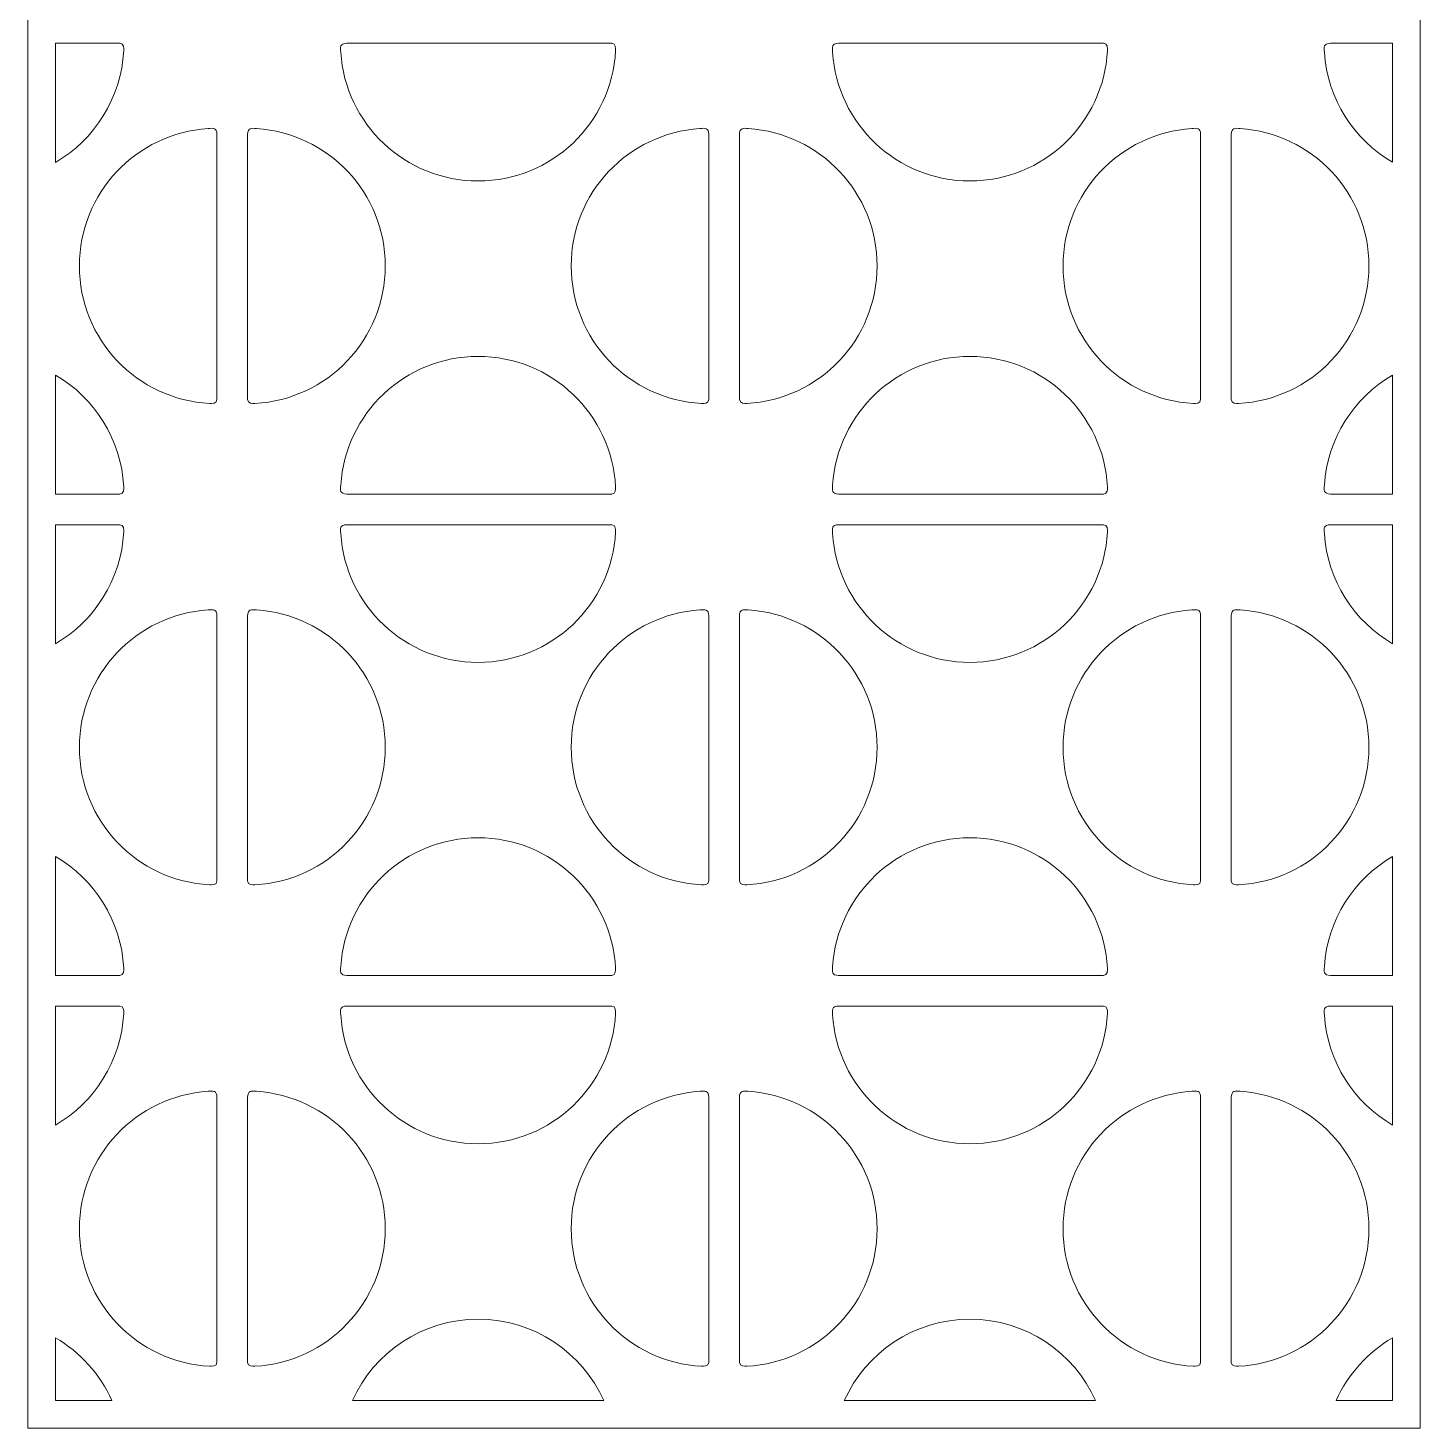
# Model space of a CAD drawing. Header units: centimetres. Extents: x -8.8 to 8, y -6.8 to 8.5.
# Drawn here: x -8.85 to -1.25, y -6.77 to 0.87 of the extents above; entities that cross this region are included whole.
import ezdxf

# ---------------------------------------------------------------- set-up
doc = ezdxf.new("R2010")
doc.units = ezdxf.units.CM
doc.header["$MEASUREMENT"] = 0
doc.layers.add('layer 1', color=7, linetype='Continuous')

msp = doc.modelspace()

# ---------------------------------------------------------------- linework, layer by layer
at = {"layer": 'layer 1', "color": 177, "lineweight": 9}
for points, knots in [([(-8.84847, 8.5064), (-8.84847, 8.5064), (-1.25294, 8.5064), (-1.25294, 8.5064), (-1.25294, 8.5064), (-1.25294, 8.5064), (-1.25294, -6.76726), (-1.25294, -6.76726), (-1.25294, -6.76726), (-1.25294, -6.76726), (-8.84847, -6.76726), (-8.84847, -6.76726), (-8.84847, -6.76726), (-8.84847, -6.76726), (-8.84847, 8.5064), (-8.84847, 8.5064)], [0, 0, 0, 0, 0.2, 0.2, 0.2, 0.2, 0.4, 0.4, 0.4, 0.4, 0.6, 0.6, 0.6, 0.6, 1, 1, 1, 1]), ([(-8.69868, 0.78599), (-8.69868, 0.78599), (-8.34706, 0.78599), (-8.34706, 0.78599), (-8.34706, 0.78599), (-8.32409, 0.78599), (-8.32539, 0.7565), (-8.32608, 0.74623), (-8.32608, 0.74623), (-8.33969, 0.4858), (-8.48601, 0.26046), (-8.69868, 0.13659), (-8.69868, 0.13659), (-8.69868, 0.13659), (-8.69868, 0.78599), (-8.69868, 0.78599)], [0, 0, 0, 0, 0.2, 0.2, 0.2, 0.2, 0.4, 0.4, 0.4, 0.4, 0.6, 0.6, 0.6, 0.6, 1, 1, 1, 1]), ([(-6.39232, 0.78599), (-6.39232, 0.78599), (-5.66335, 0.78599), (-5.66335, 0.78599), (-5.66335, 0.78599), (-5.64038, 0.78599), (-5.64168, 0.7565), (-5.64237, 0.74623), (-5.64237, 0.74623), (-5.66306, 0.35001), (-5.99096, 0.03498), (-6.39232, 0.03498), (-6.39232, 0.03498), (-6.79083, 0.03498), (-7.11692, 0.34553), (-7.1418, 0.73777), (-7.1418, 0.73777), (-7.14404, 0.76438), (-7.14756, 0.78551), (-7.10879, 0.78599), (-7.10879, 0.78599), (-7.10879, 0.78599), (-6.39232, 0.78599), (-6.39232, 0.78599)], [0, 0, 0, 0, 0.1428571, 0.1428571, 0.1428571, 0.1428571, 0.2857143, 0.2857143, 0.2857143, 0.2857143, 0.4285714, 0.4285714, 0.4285714, 0.4285714, 0.5714286, 0.5714286, 0.5714286, 0.5714286, 0.7142857, 0.7142857, 0.7142857, 0.7142857, 1, 1, 1, 1]), ([(-3.7086, 0.78599), (-3.7086, 0.78599), (-2.97963, 0.78599), (-2.97963, 0.78599), (-2.97963, 0.78599), (-2.95666, 0.78599), (-2.95796, 0.7565), (-2.95866, 0.74623), (-2.95866, 0.74623), (-2.97935, 0.35001), (-3.30725, 0.03498), (-3.7086, 0.03498), (-3.7086, 0.03498), (-4.10711, 0.03498), (-4.4332, 0.34553), (-4.45809, 0.73777), (-4.45809, 0.73777), (-4.46033, 0.76438), (-4.46384, 0.78551), (-4.42508, 0.78599), (-4.42508, 0.78599), (-4.42508, 0.78599), (-3.7086, 0.78599), (-3.7086, 0.78599)], [0, 0, 0, 0, 0.1428571, 0.1428571, 0.1428571, 0.1428571, 0.2857143, 0.2857143, 0.2857143, 0.2857143, 0.4285714, 0.4285714, 0.4285714, 0.4285714, 0.5714286, 0.5714286, 0.5714286, 0.5714286, 0.7142857, 0.7142857, 0.7142857, 0.7142857, 1, 1, 1, 1]), ([(-1.40273, 0.13687), (-1.61284, 0.25946), (-1.75809, 0.48112), (-1.77438, 0.73777), (-1.77438, 0.73777), (-1.77662, 0.76438), (-1.78013, 0.78551), (-1.74136, 0.78599), (-1.74136, 0.78599), (-1.74136, 0.78599), (-1.40273, 0.78599), (-1.40273, 0.78599), (-1.40273, 0.78599), (-1.40273, 0.78599), (-1.40273, 0.13687), (-1.40273, 0.13687)], [0, 0, 0, 0, 0.2, 0.2, 0.2, 0.2, 0.4, 0.4, 0.4, 0.4, 0.6, 0.6, 0.6, 0.6, 1, 1, 1, 1]), ([(-7.81721, -0.42845), (-7.81721, -0.42845), (-7.81721, -1.15742), (-7.81721, -1.15742), (-7.81721, -1.15742), (-7.81721, -1.18039), (-7.8467, -1.17909), (-7.85697, -1.17839), (-7.85697, -1.17839), (-8.25319, -1.1577), (-8.56822, -0.8298), (-8.56822, -0.42845), (-8.56822, -0.42845), (-8.56822, -0.02994), (-8.25766, 0.29615), (-7.86542, 0.32104), (-7.86542, 0.32104), (-7.83882, 0.32328), (-7.81769, 0.32679), (-7.81721, 0.28802), (-7.81721, 0.28802), (-7.81721, 0.28802), (-7.81721, -0.42845), (-7.81721, -0.42845)], [0, 0, 0, 0, 0.1428571, 0.1428571, 0.1428571, 0.1428571, 0.2857143, 0.2857143, 0.2857143, 0.2857143, 0.4285714, 0.4285714, 0.4285714, 0.4285714, 0.5714286, 0.5714286, 0.5714286, 0.5714286, 0.7142857, 0.7142857, 0.7142857, 0.7142857, 1, 1, 1, 1]), ([(-7.65005, -0.42845), (-7.65005, -0.42845), (-7.65005, -1.15742), (-7.65005, -1.15742), (-7.65005, -1.15742), (-7.65005, -1.18039), (-7.62056, -1.17909), (-7.61029, -1.17839), (-7.61029, -1.17839), (-7.21407, -1.1577), (-6.89904, -0.8298), (-6.89904, -0.42845), (-6.89904, -0.42845), (-6.89904, -0.02994), (-7.2096, 0.29615), (-7.60184, 0.32104), (-7.60184, 0.32104), (-7.62843, 0.32328), (-7.64958, 0.32679), (-7.65005, 0.28802), (-7.65005, 0.28802), (-7.65005, 0.28802), (-7.65005, -0.42845), (-7.65005, -0.42845)], [0, 0, 0, 0, 0.1428571, 0.1428571, 0.1428571, 0.1428571, 0.2857143, 0.2857143, 0.2857143, 0.2857143, 0.4285714, 0.4285714, 0.4285714, 0.4285714, 0.5714286, 0.5714286, 0.5714286, 0.5714286, 0.7142857, 0.7142857, 0.7142857, 0.7142857, 1, 1, 1, 1]), ([(-5.1335, -0.42845), (-5.1335, -0.42845), (-5.1335, -1.15742), (-5.1335, -1.15742), (-5.1335, -1.15742), (-5.1335, -1.18039), (-5.16298, -1.17909), (-5.17325, -1.17839), (-5.17325, -1.17839), (-5.56948, -1.1577), (-5.8845, -0.8298), (-5.8845, -0.42845), (-5.8845, -0.42845), (-5.8845, -0.02994), (-5.57395, 0.29615), (-5.18171, 0.32104), (-5.18171, 0.32104), (-5.15511, 0.32328), (-5.13397, 0.32679), (-5.1335, 0.28802), (-5.1335, 0.28802), (-5.1335, 0.28802), (-5.1335, -0.42845), (-5.1335, -0.42845)], [0, 0, 0, 0, 0.1428571, 0.1428571, 0.1428571, 0.1428571, 0.2857143, 0.2857143, 0.2857143, 0.2857143, 0.4285714, 0.4285714, 0.4285714, 0.4285714, 0.5714286, 0.5714286, 0.5714286, 0.5714286, 0.7142857, 0.7142857, 0.7142857, 0.7142857, 1, 1, 1, 1]), ([(-4.96634, -0.42845), (-4.96634, -0.42845), (-4.96634, -1.15742), (-4.96634, -1.15742), (-4.96634, -1.15742), (-4.96634, -1.18039), (-4.93685, -1.17909), (-4.92658, -1.17839), (-4.92658, -1.17839), (-4.53036, -1.1577), (-4.21533, -0.8298), (-4.21533, -0.42845), (-4.21533, -0.42845), (-4.21533, -0.02994), (-4.52588, 0.29615), (-4.91812, 0.32104), (-4.91812, 0.32104), (-4.94472, 0.32328), (-4.96586, 0.32679), (-4.96634, 0.28802), (-4.96634, 0.28802), (-4.96634, 0.28802), (-4.96634, -0.42845), (-4.96634, -0.42845)], [0, 0, 0, 0, 0.1428571, 0.1428571, 0.1428571, 0.1428571, 0.2857143, 0.2857143, 0.2857143, 0.2857143, 0.4285714, 0.4285714, 0.4285714, 0.4285714, 0.5714286, 0.5714286, 0.5714286, 0.5714286, 0.7142857, 0.7142857, 0.7142857, 0.7142857, 1, 1, 1, 1]), ([(-2.44978, -0.42845), (-2.44978, -0.42845), (-2.44978, -1.15742), (-2.44978, -1.15742), (-2.44978, -1.15742), (-2.44978, -1.18039), (-2.47927, -1.17909), (-2.48954, -1.17839), (-2.48954, -1.17839), (-2.88576, -1.1577), (-3.20079, -0.8298), (-3.20079, -0.42845), (-3.20079, -0.42845), (-3.20079, -0.02994), (-2.89024, 0.29615), (-2.498, 0.32104), (-2.498, 0.32104), (-2.4714, 0.32328), (-2.45026, 0.32679), (-2.44978, 0.28802), (-2.44978, 0.28802), (-2.44978, 0.28802), (-2.44978, -0.42845), (-2.44978, -0.42845)], [0, 0, 0, 0, 0.1428571, 0.1428571, 0.1428571, 0.1428571, 0.2857143, 0.2857143, 0.2857143, 0.2857143, 0.4285714, 0.4285714, 0.4285714, 0.4285714, 0.5714286, 0.5714286, 0.5714286, 0.5714286, 0.7142857, 0.7142857, 0.7142857, 0.7142857, 1, 1, 1, 1]), ([(-2.28262, -0.42845), (-2.28262, -0.42845), (-2.28262, -1.15742), (-2.28262, -1.15742), (-2.28262, -1.15742), (-2.28262, -1.18039), (-2.25314, -1.17909), (-2.24287, -1.17839), (-2.24287, -1.17839), (-1.84664, -1.1577), (-1.53162, -0.8298), (-1.53162, -0.42845), (-1.53162, -0.42845), (-1.53162, -0.02994), (-1.84217, 0.29615), (-2.23441, 0.32104), (-2.23441, 0.32104), (-2.26101, 0.32328), (-2.28215, 0.32679), (-2.28262, 0.28802), (-2.28262, 0.28802), (-2.28262, 0.28802), (-2.28262, -0.42845), (-2.28262, -0.42845)], [0, 0, 0, 0, 0.1428571, 0.1428571, 0.1428571, 0.1428571, 0.2857143, 0.2857143, 0.2857143, 0.2857143, 0.4285714, 0.4285714, 0.4285714, 0.4285714, 0.5714286, 0.5714286, 0.5714286, 0.5714286, 0.7142857, 0.7142857, 0.7142857, 0.7142857, 1, 1, 1, 1]), ([(-6.39232, -1.67273), (-6.39232, -1.67273), (-5.66335, -1.67273), (-5.66335, -1.67273), (-5.66335, -1.67273), (-5.64038, -1.67273), (-5.64168, -1.64325), (-5.64237, -1.63298), (-5.64237, -1.63298), (-5.66306, -1.23675), (-5.99096, -0.92173), (-6.39232, -0.92173), (-6.39232, -0.92173), (-6.79083, -0.92173), (-7.11692, -1.23228), (-7.1418, -1.62452), (-7.1418, -1.62452), (-7.14404, -1.65112), (-7.14756, -1.67226), (-7.10879, -1.67273), (-7.10879, -1.67273), (-7.10879, -1.67273), (-6.39232, -1.67273), (-6.39232, -1.67273)], [0, 0, 0, 0, 0.1428571, 0.1428571, 0.1428571, 0.1428571, 0.2857143, 0.2857143, 0.2857143, 0.2857143, 0.4285714, 0.4285714, 0.4285714, 0.4285714, 0.5714286, 0.5714286, 0.5714286, 0.5714286, 0.7142857, 0.7142857, 0.7142857, 0.7142857, 1, 1, 1, 1]), ([(-3.7086, -1.67273), (-3.7086, -1.67273), (-2.97963, -1.67273), (-2.97963, -1.67273), (-2.97963, -1.67273), (-2.95666, -1.67273), (-2.95796, -1.64325), (-2.95866, -1.63298), (-2.95866, -1.63298), (-2.97935, -1.23675), (-3.30725, -0.92173), (-3.7086, -0.92173), (-3.7086, -0.92173), (-4.10711, -0.92173), (-4.4332, -1.23228), (-4.45809, -1.62452), (-4.45809, -1.62452), (-4.46033, -1.65112), (-4.46384, -1.67226), (-4.42508, -1.67273), (-4.42508, -1.67273), (-4.42508, -1.67273), (-3.7086, -1.67273), (-3.7086, -1.67273)], [0, 0, 0, 0, 0.1428571, 0.1428571, 0.1428571, 0.1428571, 0.2857143, 0.2857143, 0.2857143, 0.2857143, 0.4285714, 0.4285714, 0.4285714, 0.4285714, 0.5714286, 0.5714286, 0.5714286, 0.5714286, 0.7142857, 0.7142857, 0.7142857, 0.7142857, 1, 1, 1, 1]), ([(-8.69868, -1.67273), (-8.69868, -1.67273), (-8.34706, -1.67273), (-8.34706, -1.67273), (-8.34706, -1.67273), (-8.32409, -1.67273), (-8.32539, -1.64325), (-8.32608, -1.63298), (-8.32608, -1.63298), (-8.33969, -1.37254), (-8.48601, -1.1472), (-8.69868, -1.02332), (-8.69868, -1.02332), (-8.69868, -1.02332), (-8.69868, -1.67273), (-8.69868, -1.67273)], [0, 0, 0, 0, 0.2, 0.2, 0.2, 0.2, 0.4, 0.4, 0.4, 0.4, 0.6, 0.6, 0.6, 0.6, 1, 1, 1, 1]), ([(-1.40273, -1.02361), (-1.61284, -1.1462), (-1.75809, -1.36786), (-1.77438, -1.62452), (-1.77438, -1.62452), (-1.77662, -1.65112), (-1.78013, -1.67226), (-1.74136, -1.67273), (-1.74136, -1.67273), (-1.74136, -1.67273), (-1.40273, -1.67273), (-1.40273, -1.67273), (-1.40273, -1.67273), (-1.40273, -1.67273), (-1.40273, -1.02361), (-1.40273, -1.02361)], [0, 0, 0, 0, 0.2, 0.2, 0.2, 0.2, 0.4, 0.4, 0.4, 0.4, 0.6, 0.6, 0.6, 0.6, 1, 1, 1, 1]), ([(-8.69868, -1.83989), (-8.69868, -1.83989), (-8.34706, -1.83989), (-8.34706, -1.83989), (-8.34706, -1.83989), (-8.32409, -1.83989), (-8.32539, -1.86938), (-8.32608, -1.87965), (-8.32608, -1.87965), (-8.33969, -2.14008), (-8.48601, -2.36543), (-8.69868, -2.4893), (-8.69868, -2.4893), (-8.69868, -2.4893), (-8.69868, -1.83989), (-8.69868, -1.83989)], [0, 0, 0, 0, 0.2, 0.2, 0.2, 0.2, 0.4, 0.4, 0.4, 0.4, 0.6, 0.6, 0.6, 0.6, 1, 1, 1, 1]), ([(-6.39232, -1.83989), (-6.39232, -1.83989), (-5.66335, -1.83989), (-5.66335, -1.83989), (-5.66335, -1.83989), (-5.64038, -1.83989), (-5.64168, -1.86938), (-5.64237, -1.87965), (-5.64237, -1.87965), (-5.66306, -2.27587), (-5.99096, -2.5909), (-6.39232, -2.5909), (-6.39232, -2.5909), (-6.79083, -2.5909), (-7.11692, -2.28035), (-7.1418, -1.88811), (-7.1418, -1.88811), (-7.14404, -1.86151), (-7.14756, -1.84037), (-7.10879, -1.83989), (-7.10879, -1.83989), (-7.10879, -1.83989), (-6.39232, -1.83989), (-6.39232, -1.83989)], [0, 0, 0, 0, 0.1428571, 0.1428571, 0.1428571, 0.1428571, 0.2857143, 0.2857143, 0.2857143, 0.2857143, 0.4285714, 0.4285714, 0.4285714, 0.4285714, 0.5714286, 0.5714286, 0.5714286, 0.5714286, 0.7142857, 0.7142857, 0.7142857, 0.7142857, 1, 1, 1, 1]), ([(-3.7086, -1.83989), (-3.7086, -1.83989), (-2.97963, -1.83989), (-2.97963, -1.83989), (-2.97963, -1.83989), (-2.95666, -1.83989), (-2.95796, -1.86938), (-2.95866, -1.87965), (-2.95866, -1.87965), (-2.97935, -2.27587), (-3.30725, -2.5909), (-3.7086, -2.5909), (-3.7086, -2.5909), (-4.10711, -2.5909), (-4.4332, -2.28035), (-4.45809, -1.88811), (-4.45809, -1.88811), (-4.46033, -1.86151), (-4.46384, -1.84037), (-4.42508, -1.83989), (-4.42508, -1.83989), (-4.42508, -1.83989), (-3.7086, -1.83989), (-3.7086, -1.83989)], [0, 0, 0, 0, 0.1428571, 0.1428571, 0.1428571, 0.1428571, 0.2857143, 0.2857143, 0.2857143, 0.2857143, 0.4285714, 0.4285714, 0.4285714, 0.4285714, 0.5714286, 0.5714286, 0.5714286, 0.5714286, 0.7142857, 0.7142857, 0.7142857, 0.7142857, 1, 1, 1, 1]), ([(-1.40273, -2.48901), (-1.61284, -2.36642), (-1.75809, -2.14476), (-1.77438, -1.88811), (-1.77438, -1.88811), (-1.77662, -1.86151), (-1.78013, -1.84037), (-1.74136, -1.83989), (-1.74136, -1.83989), (-1.74136, -1.83989), (-1.40273, -1.83989), (-1.40273, -1.83989), (-1.40273, -1.83989), (-1.40273, -1.83989), (-1.40273, -2.48901), (-1.40273, -2.48901)], [0, 0, 0, 0, 0.2, 0.2, 0.2, 0.2, 0.4, 0.4, 0.4, 0.4, 0.6, 0.6, 0.6, 0.6, 1, 1, 1, 1]), ([(-7.81721, -3.05433), (-7.81721, -3.05433), (-7.81721, -3.78331), (-7.81721, -3.78331), (-7.81721, -3.78331), (-7.81721, -3.80627), (-7.8467, -3.80498), (-7.85697, -3.80428), (-7.85697, -3.80428), (-8.25319, -3.78359), (-8.56822, -3.45568), (-8.56822, -3.05433), (-8.56822, -3.05433), (-8.56822, -2.65582), (-8.25766, -2.32973), (-7.86542, -2.30484), (-7.86542, -2.30484), (-7.83882, -2.3026), (-7.81769, -2.29909), (-7.81721, -2.33785), (-7.81721, -2.33785), (-7.81721, -2.33785), (-7.81721, -3.05433), (-7.81721, -3.05433)], [0, 0, 0, 0, 0.1428571, 0.1428571, 0.1428571, 0.1428571, 0.2857143, 0.2857143, 0.2857143, 0.2857143, 0.4285714, 0.4285714, 0.4285714, 0.4285714, 0.5714286, 0.5714286, 0.5714286, 0.5714286, 0.7142857, 0.7142857, 0.7142857, 0.7142857, 1, 1, 1, 1]), ([(-7.65005, -3.05433), (-7.65005, -3.05433), (-7.65005, -3.78331), (-7.65005, -3.78331), (-7.65005, -3.78331), (-7.65005, -3.80627), (-7.62056, -3.80498), (-7.61029, -3.80428), (-7.61029, -3.80428), (-7.21407, -3.78359), (-6.89904, -3.45568), (-6.89904, -3.05433), (-6.89904, -3.05433), (-6.89904, -2.65582), (-7.2096, -2.32973), (-7.60184, -2.30484), (-7.60184, -2.30484), (-7.62843, -2.3026), (-7.64958, -2.29909), (-7.65005, -2.33785), (-7.65005, -2.33785), (-7.65005, -2.33785), (-7.65005, -3.05433), (-7.65005, -3.05433)], [0, 0, 0, 0, 0.1428571, 0.1428571, 0.1428571, 0.1428571, 0.2857143, 0.2857143, 0.2857143, 0.2857143, 0.4285714, 0.4285714, 0.4285714, 0.4285714, 0.5714286, 0.5714286, 0.5714286, 0.5714286, 0.7142857, 0.7142857, 0.7142857, 0.7142857, 1, 1, 1, 1]), ([(-5.1335, -3.05433), (-5.1335, -3.05433), (-5.1335, -3.78331), (-5.1335, -3.78331), (-5.1335, -3.78331), (-5.1335, -3.80627), (-5.16298, -3.80498), (-5.17325, -3.80428), (-5.17325, -3.80428), (-5.56948, -3.78359), (-5.8845, -3.45568), (-5.8845, -3.05433), (-5.8845, -3.05433), (-5.8845, -2.65582), (-5.57395, -2.32973), (-5.18171, -2.30484), (-5.18171, -2.30484), (-5.15511, -2.3026), (-5.13397, -2.29909), (-5.1335, -2.33785), (-5.1335, -2.33785), (-5.1335, -2.33785), (-5.1335, -3.05433), (-5.1335, -3.05433)], [0, 0, 0, 0, 0.1428571, 0.1428571, 0.1428571, 0.1428571, 0.2857143, 0.2857143, 0.2857143, 0.2857143, 0.4285714, 0.4285714, 0.4285714, 0.4285714, 0.5714286, 0.5714286, 0.5714286, 0.5714286, 0.7142857, 0.7142857, 0.7142857, 0.7142857, 1, 1, 1, 1]), ([(-4.96634, -3.05433), (-4.96634, -3.05433), (-4.96634, -3.78331), (-4.96634, -3.78331), (-4.96634, -3.78331), (-4.96634, -3.80627), (-4.93685, -3.80498), (-4.92658, -3.80428), (-4.92658, -3.80428), (-4.53036, -3.78359), (-4.21533, -3.45568), (-4.21533, -3.05433), (-4.21533, -3.05433), (-4.21533, -2.65582), (-4.52588, -2.32973), (-4.91812, -2.30484), (-4.91812, -2.30484), (-4.94472, -2.3026), (-4.96586, -2.29909), (-4.96634, -2.33785), (-4.96634, -2.33785), (-4.96634, -2.33785), (-4.96634, -3.05433), (-4.96634, -3.05433)], [0, 0, 0, 0, 0.1428571, 0.1428571, 0.1428571, 0.1428571, 0.2857143, 0.2857143, 0.2857143, 0.2857143, 0.4285714, 0.4285714, 0.4285714, 0.4285714, 0.5714286, 0.5714286, 0.5714286, 0.5714286, 0.7142857, 0.7142857, 0.7142857, 0.7142857, 1, 1, 1, 1]), ([(-2.44978, -3.05433), (-2.44978, -3.05433), (-2.44978, -3.78331), (-2.44978, -3.78331), (-2.44978, -3.78331), (-2.44978, -3.80627), (-2.47927, -3.80498), (-2.48954, -3.80428), (-2.48954, -3.80428), (-2.88576, -3.78359), (-3.20079, -3.45568), (-3.20079, -3.05433), (-3.20079, -3.05433), (-3.20079, -2.65582), (-2.89024, -2.32973), (-2.498, -2.30484), (-2.498, -2.30484), (-2.4714, -2.3026), (-2.45026, -2.29909), (-2.44978, -2.33785), (-2.44978, -2.33785), (-2.44978, -2.33785), (-2.44978, -3.05433), (-2.44978, -3.05433)], [0, 0, 0, 0, 0.1428571, 0.1428571, 0.1428571, 0.1428571, 0.2857143, 0.2857143, 0.2857143, 0.2857143, 0.4285714, 0.4285714, 0.4285714, 0.4285714, 0.5714286, 0.5714286, 0.5714286, 0.5714286, 0.7142857, 0.7142857, 0.7142857, 0.7142857, 1, 1, 1, 1]), ([(-2.28262, -3.05433), (-2.28262, -3.05433), (-2.28262, -3.78331), (-2.28262, -3.78331), (-2.28262, -3.78331), (-2.28262, -3.80627), (-2.25314, -3.80498), (-2.24287, -3.80428), (-2.24287, -3.80428), (-1.84664, -3.78359), (-1.53162, -3.45568), (-1.53162, -3.05433), (-1.53162, -3.05433), (-1.53162, -2.65582), (-1.84217, -2.32973), (-2.23441, -2.30484), (-2.23441, -2.30484), (-2.26101, -2.3026), (-2.28215, -2.29909), (-2.28262, -2.33785), (-2.28262, -2.33785), (-2.28262, -2.33785), (-2.28262, -3.05433), (-2.28262, -3.05433)], [0, 0, 0, 0, 0.1428571, 0.1428571, 0.1428571, 0.1428571, 0.2857143, 0.2857143, 0.2857143, 0.2857143, 0.4285714, 0.4285714, 0.4285714, 0.4285714, 0.5714286, 0.5714286, 0.5714286, 0.5714286, 0.7142857, 0.7142857, 0.7142857, 0.7142857, 1, 1, 1, 1]), ([(-6.39232, -4.29862), (-6.39232, -4.29862), (-5.66335, -4.29862), (-5.66335, -4.29862), (-5.66335, -4.29862), (-5.64038, -4.29862), (-5.64168, -4.26913), (-5.64237, -4.25886), (-5.64237, -4.25886), (-5.66306, -3.86264), (-5.99096, -3.54761), (-6.39232, -3.54761), (-6.39232, -3.54761), (-6.79083, -3.54761), (-7.11692, -3.85817), (-7.1418, -4.2504), (-7.1418, -4.2504), (-7.14404, -4.277), (-7.14756, -4.29814), (-7.10879, -4.29862), (-7.10879, -4.29862), (-7.10879, -4.29862), (-6.39232, -4.29862), (-6.39232, -4.29862)], [0, 0, 0, 0, 0.1428571, 0.1428571, 0.1428571, 0.1428571, 0.2857143, 0.2857143, 0.2857143, 0.2857143, 0.4285714, 0.4285714, 0.4285714, 0.4285714, 0.5714286, 0.5714286, 0.5714286, 0.5714286, 0.7142857, 0.7142857, 0.7142857, 0.7142857, 1, 1, 1, 1]), ([(-3.7086, -4.29862), (-3.7086, -4.29862), (-2.97963, -4.29862), (-2.97963, -4.29862), (-2.97963, -4.29862), (-2.95666, -4.29862), (-2.95796, -4.26913), (-2.95866, -4.25886), (-2.95866, -4.25886), (-2.97935, -3.86264), (-3.30725, -3.54761), (-3.7086, -3.54761), (-3.7086, -3.54761), (-4.10711, -3.54761), (-4.4332, -3.85817), (-4.45809, -4.2504), (-4.45809, -4.2504), (-4.46033, -4.277), (-4.46384, -4.29814), (-4.42508, -4.29862), (-4.42508, -4.29862), (-4.42508, -4.29862), (-3.7086, -4.29862), (-3.7086, -4.29862)], [0, 0, 0, 0, 0.1428571, 0.1428571, 0.1428571, 0.1428571, 0.2857143, 0.2857143, 0.2857143, 0.2857143, 0.4285714, 0.4285714, 0.4285714, 0.4285714, 0.5714286, 0.5714286, 0.5714286, 0.5714286, 0.7142857, 0.7142857, 0.7142857, 0.7142857, 1, 1, 1, 1]), ([(-8.69868, -4.29862), (-8.69868, -4.29862), (-8.34706, -4.29862), (-8.34706, -4.29862), (-8.34706, -4.29862), (-8.32409, -4.29862), (-8.32539, -4.26913), (-8.32608, -4.25886), (-8.32608, -4.25886), (-8.33969, -3.99843), (-8.48601, -3.77308), (-8.69868, -3.64921), (-8.69868, -3.64921), (-8.69868, -3.64921), (-8.69868, -4.29862), (-8.69868, -4.29862)], [0, 0, 0, 0, 0.2, 0.2, 0.2, 0.2, 0.4, 0.4, 0.4, 0.4, 0.6, 0.6, 0.6, 0.6, 1, 1, 1, 1]), ([(-1.40273, -3.64949), (-1.61284, -3.77209), (-1.75809, -3.99375), (-1.77438, -4.2504), (-1.77438, -4.2504), (-1.77662, -4.277), (-1.78013, -4.29814), (-1.74136, -4.29862), (-1.74136, -4.29862), (-1.74136, -4.29862), (-1.40273, -4.29862), (-1.40273, -4.29862), (-1.40273, -4.29862), (-1.40273, -4.29862), (-1.40273, -3.64949), (-1.40273, -3.64949)], [0, 0, 0, 0, 0.2, 0.2, 0.2, 0.2, 0.4, 0.4, 0.4, 0.4, 0.6, 0.6, 0.6, 0.6, 1, 1, 1, 1]), ([(-8.69868, -4.46578), (-8.69868, -4.46578), (-8.34706, -4.46578), (-8.34706, -4.46578), (-8.34706, -4.46578), (-8.32409, -4.46578), (-8.32539, -4.49527), (-8.32608, -4.50554), (-8.32608, -4.50554), (-8.33969, -4.76597), (-8.48601, -4.99131), (-8.69868, -5.11518), (-8.69868, -5.11518), (-8.69868, -5.11518), (-8.69868, -4.46578), (-8.69868, -4.46578)], [0, 0, 0, 0, 0.2, 0.2, 0.2, 0.2, 0.4, 0.4, 0.4, 0.4, 0.6, 0.6, 0.6, 0.6, 1, 1, 1, 1]), ([(-6.39232, -4.46578), (-6.39232, -4.46578), (-5.66335, -4.46578), (-5.66335, -4.46578), (-5.66335, -4.46578), (-5.64038, -4.46578), (-5.64168, -4.49527), (-5.64237, -4.50554), (-5.64237, -4.50554), (-5.66306, -4.90176), (-5.99096, -5.21678), (-6.39232, -5.21678), (-6.39232, -5.21678), (-6.79083, -5.21678), (-7.11692, -4.90623), (-7.1418, -4.51399), (-7.1418, -4.51399), (-7.14404, -4.48739), (-7.14756, -4.46625), (-7.10879, -4.46578), (-7.10879, -4.46578), (-7.10879, -4.46578), (-6.39232, -4.46578), (-6.39232, -4.46578)], [0, 0, 0, 0, 0.1428571, 0.1428571, 0.1428571, 0.1428571, 0.2857143, 0.2857143, 0.2857143, 0.2857143, 0.4285714, 0.4285714, 0.4285714, 0.4285714, 0.5714286, 0.5714286, 0.5714286, 0.5714286, 0.7142857, 0.7142857, 0.7142857, 0.7142857, 1, 1, 1, 1]), ([(-3.7086, -4.46578), (-3.7086, -4.46578), (-2.97963, -4.46578), (-2.97963, -4.46578), (-2.97963, -4.46578), (-2.95666, -4.46578), (-2.95796, -4.49527), (-2.95866, -4.50554), (-2.95866, -4.50554), (-2.97935, -4.90176), (-3.30725, -5.21678), (-3.7086, -5.21678), (-3.7086, -5.21678), (-4.10711, -5.21678), (-4.4332, -4.90623), (-4.45809, -4.51399), (-4.45809, -4.51399), (-4.46033, -4.48739), (-4.46384, -4.46625), (-4.42508, -4.46578), (-4.42508, -4.46578), (-4.42508, -4.46578), (-3.7086, -4.46578), (-3.7086, -4.46578)], [0, 0, 0, 0, 0.1428571, 0.1428571, 0.1428571, 0.1428571, 0.2857143, 0.2857143, 0.2857143, 0.2857143, 0.4285714, 0.4285714, 0.4285714, 0.4285714, 0.5714286, 0.5714286, 0.5714286, 0.5714286, 0.7142857, 0.7142857, 0.7142857, 0.7142857, 1, 1, 1, 1]), ([(-1.40273, -5.11489), (-1.61284, -4.9923), (-1.75809, -4.77065), (-1.77438, -4.51399), (-1.77438, -4.51399), (-1.77662, -4.48739), (-1.78013, -4.46625), (-1.74136, -4.46578), (-1.74136, -4.46578), (-1.74136, -4.46578), (-1.40273, -4.46578), (-1.40273, -4.46578), (-1.40273, -4.46578), (-1.40273, -4.46578), (-1.40273, -5.11489), (-1.40273, -5.11489)], [0, 0, 0, 0, 0.2, 0.2, 0.2, 0.2, 0.4, 0.4, 0.4, 0.4, 0.6, 0.6, 0.6, 0.6, 1, 1, 1, 1]), ([(-7.81721, -5.68022), (-7.81721, -5.68022), (-7.81721, -6.40919), (-7.81721, -6.40919), (-7.81721, -6.40919), (-7.81721, -6.43215), (-7.8467, -6.43086), (-7.85697, -6.43016), (-7.85697, -6.43016), (-8.25319, -6.40947), (-8.56822, -6.08157), (-8.56822, -5.68022), (-8.56822, -5.68022), (-8.56822, -5.28171), (-8.25766, -4.95562), (-7.86542, -4.93073), (-7.86542, -4.93073), (-7.83882, -4.92849), (-7.81769, -4.92498), (-7.81721, -4.96374), (-7.81721, -4.96374), (-7.81721, -4.96374), (-7.81721, -5.68022), (-7.81721, -5.68022)], [0, 0, 0, 0, 0.1428571, 0.1428571, 0.1428571, 0.1428571, 0.2857143, 0.2857143, 0.2857143, 0.2857143, 0.4285714, 0.4285714, 0.4285714, 0.4285714, 0.5714286, 0.5714286, 0.5714286, 0.5714286, 0.7142857, 0.7142857, 0.7142857, 0.7142857, 1, 1, 1, 1]), ([(-7.65005, -5.68022), (-7.65005, -5.68022), (-7.65005, -6.40919), (-7.65005, -6.40919), (-7.65005, -6.40919), (-7.65005, -6.43215), (-7.62056, -6.43086), (-7.61029, -6.43016), (-7.61029, -6.43016), (-7.21407, -6.40947), (-6.89904, -6.08157), (-6.89904, -5.68022), (-6.89904, -5.68022), (-6.89904, -5.28171), (-7.2096, -4.95562), (-7.60184, -4.93073), (-7.60184, -4.93073), (-7.62843, -4.92849), (-7.64958, -4.92498), (-7.65005, -4.96374), (-7.65005, -4.96374), (-7.65005, -4.96374), (-7.65005, -5.68022), (-7.65005, -5.68022)], [0, 0, 0, 0, 0.1428571, 0.1428571, 0.1428571, 0.1428571, 0.2857143, 0.2857143, 0.2857143, 0.2857143, 0.4285714, 0.4285714, 0.4285714, 0.4285714, 0.5714286, 0.5714286, 0.5714286, 0.5714286, 0.7142857, 0.7142857, 0.7142857, 0.7142857, 1, 1, 1, 1]), ([(-5.1335, -5.68022), (-5.1335, -5.68022), (-5.1335, -6.40919), (-5.1335, -6.40919), (-5.1335, -6.40919), (-5.1335, -6.43215), (-5.16298, -6.43086), (-5.17325, -6.43016), (-5.17325, -6.43016), (-5.56948, -6.40947), (-5.8845, -6.08157), (-5.8845, -5.68022), (-5.8845, -5.68022), (-5.8845, -5.28171), (-5.57395, -4.95562), (-5.18171, -4.93073), (-5.18171, -4.93073), (-5.15511, -4.92849), (-5.13397, -4.92498), (-5.1335, -4.96374), (-5.1335, -4.96374), (-5.1335, -4.96374), (-5.1335, -5.68022), (-5.1335, -5.68022)], [0, 0, 0, 0, 0.1428571, 0.1428571, 0.1428571, 0.1428571, 0.2857143, 0.2857143, 0.2857143, 0.2857143, 0.4285714, 0.4285714, 0.4285714, 0.4285714, 0.5714286, 0.5714286, 0.5714286, 0.5714286, 0.7142857, 0.7142857, 0.7142857, 0.7142857, 1, 1, 1, 1]), ([(-4.96634, -5.68022), (-4.96634, -5.68022), (-4.96634, -6.40919), (-4.96634, -6.40919), (-4.96634, -6.40919), (-4.96634, -6.43215), (-4.93685, -6.43086), (-4.92658, -6.43016), (-4.92658, -6.43016), (-4.53036, -6.40947), (-4.21533, -6.08157), (-4.21533, -5.68022), (-4.21533, -5.68022), (-4.21533, -5.28171), (-4.52588, -4.95562), (-4.91812, -4.93073), (-4.91812, -4.93073), (-4.94472, -4.92849), (-4.96586, -4.92498), (-4.96634, -4.96374), (-4.96634, -4.96374), (-4.96634, -4.96374), (-4.96634, -5.68022), (-4.96634, -5.68022)], [0, 0, 0, 0, 0.1428571, 0.1428571, 0.1428571, 0.1428571, 0.2857143, 0.2857143, 0.2857143, 0.2857143, 0.4285714, 0.4285714, 0.4285714, 0.4285714, 0.5714286, 0.5714286, 0.5714286, 0.5714286, 0.7142857, 0.7142857, 0.7142857, 0.7142857, 1, 1, 1, 1]), ([(-2.44978, -5.68022), (-2.44978, -5.68022), (-2.44978, -6.40919), (-2.44978, -6.40919), (-2.44978, -6.40919), (-2.44978, -6.43215), (-2.47927, -6.43086), (-2.48954, -6.43016), (-2.48954, -6.43016), (-2.88576, -6.40947), (-3.20079, -6.08157), (-3.20079, -5.68022), (-3.20079, -5.68022), (-3.20079, -5.28171), (-2.89024, -4.95562), (-2.498, -4.93073), (-2.498, -4.93073), (-2.4714, -4.92849), (-2.45026, -4.92498), (-2.44978, -4.96374), (-2.44978, -4.96374), (-2.44978, -4.96374), (-2.44978, -5.68022), (-2.44978, -5.68022)], [0, 0, 0, 0, 0.1428571, 0.1428571, 0.1428571, 0.1428571, 0.2857143, 0.2857143, 0.2857143, 0.2857143, 0.4285714, 0.4285714, 0.4285714, 0.4285714, 0.5714286, 0.5714286, 0.5714286, 0.5714286, 0.7142857, 0.7142857, 0.7142857, 0.7142857, 1, 1, 1, 1]), ([(-2.28262, -5.68022), (-2.28262, -5.68022), (-2.28262, -6.40919), (-2.28262, -6.40919), (-2.28262, -6.40919), (-2.28262, -6.43215), (-2.25314, -6.43086), (-2.24287, -6.43016), (-2.24287, -6.43016), (-1.84664, -6.40947), (-1.53162, -6.08157), (-1.53162, -5.68022), (-1.53162, -5.68022), (-1.53162, -5.28171), (-1.84217, -4.95562), (-2.23441, -4.93073), (-2.23441, -4.93073), (-2.26101, -4.92849), (-2.28215, -4.92498), (-2.28262, -4.96374), (-2.28262, -4.96374), (-2.28262, -4.96374), (-2.28262, -5.68022), (-2.28262, -5.68022)], [0, 0, 0, 0, 0.1428571, 0.1428571, 0.1428571, 0.1428571, 0.2857143, 0.2857143, 0.2857143, 0.2857143, 0.4285714, 0.4285714, 0.4285714, 0.4285714, 0.5714286, 0.5714286, 0.5714286, 0.5714286, 0.7142857, 0.7142857, 0.7142857, 0.7142857, 1, 1, 1, 1]), ([(-5.70683, -6.61747), (-5.82424, -6.35581), (-6.08701, -6.17349), (-6.39232, -6.17349), (-6.39232, -6.17349), (-6.69765, -6.17349), (-6.96046, -6.3558), (-7.07786, -6.61747), (-7.07786, -6.61747), (-7.07786, -6.61747), (-5.70683, -6.61747), (-5.70683, -6.61747)], [0, 0, 0, 0, 0.25, 0.25, 0.25, 0.25, 0.5, 0.5, 0.5, 0.5, 1, 1, 1, 1]), ([(-3.02313, -6.61747), (-3.14053, -6.35581), (-3.4033, -6.17349), (-3.7086, -6.17349), (-3.7086, -6.17349), (-4.01393, -6.17349), (-4.27675, -6.3558), (-4.39415, -6.61747), (-4.39415, -6.61747), (-4.39415, -6.61747), (-3.02313, -6.61747), (-3.02313, -6.61747)], [0, 0, 0, 0, 0.25, 0.25, 0.25, 0.25, 0.5, 0.5, 0.5, 0.5, 1, 1, 1, 1]), ([(-8.39052, -6.61747), (-8.45503, -6.47369), (-8.56343, -6.35387), (-8.69868, -6.27509), (-8.69868, -6.27509), (-8.69868, -6.27509), (-8.69868, -6.61747), (-8.69868, -6.61747), (-8.69868, -6.61747), (-8.69868, -6.61747), (-8.39052, -6.61747), (-8.39052, -6.61747)], [0, 0, 0, 0, 0.25, 0.25, 0.25, 0.25, 0.5, 0.5, 0.5, 0.5, 1, 1, 1, 1]), ([(-1.40273, -6.27538), (-1.53776, -6.35416), (-1.64599, -6.47386), (-1.71043, -6.61747), (-1.71043, -6.61747), (-1.71043, -6.61747), (-1.40273, -6.61747), (-1.40273, -6.61747), (-1.40273, -6.61747), (-1.40273, -6.61747), (-1.40273, -6.27538), (-1.40273, -6.27538)], [0, 0, 0, 0, 0.25, 0.25, 0.25, 0.25, 0.5, 0.5, 0.5, 0.5, 1, 1, 1, 1])]:
    msp.add_open_spline(points, degree=3, knots=knots, dxfattribs=at)

doc.saveas('drawing.dxf')
